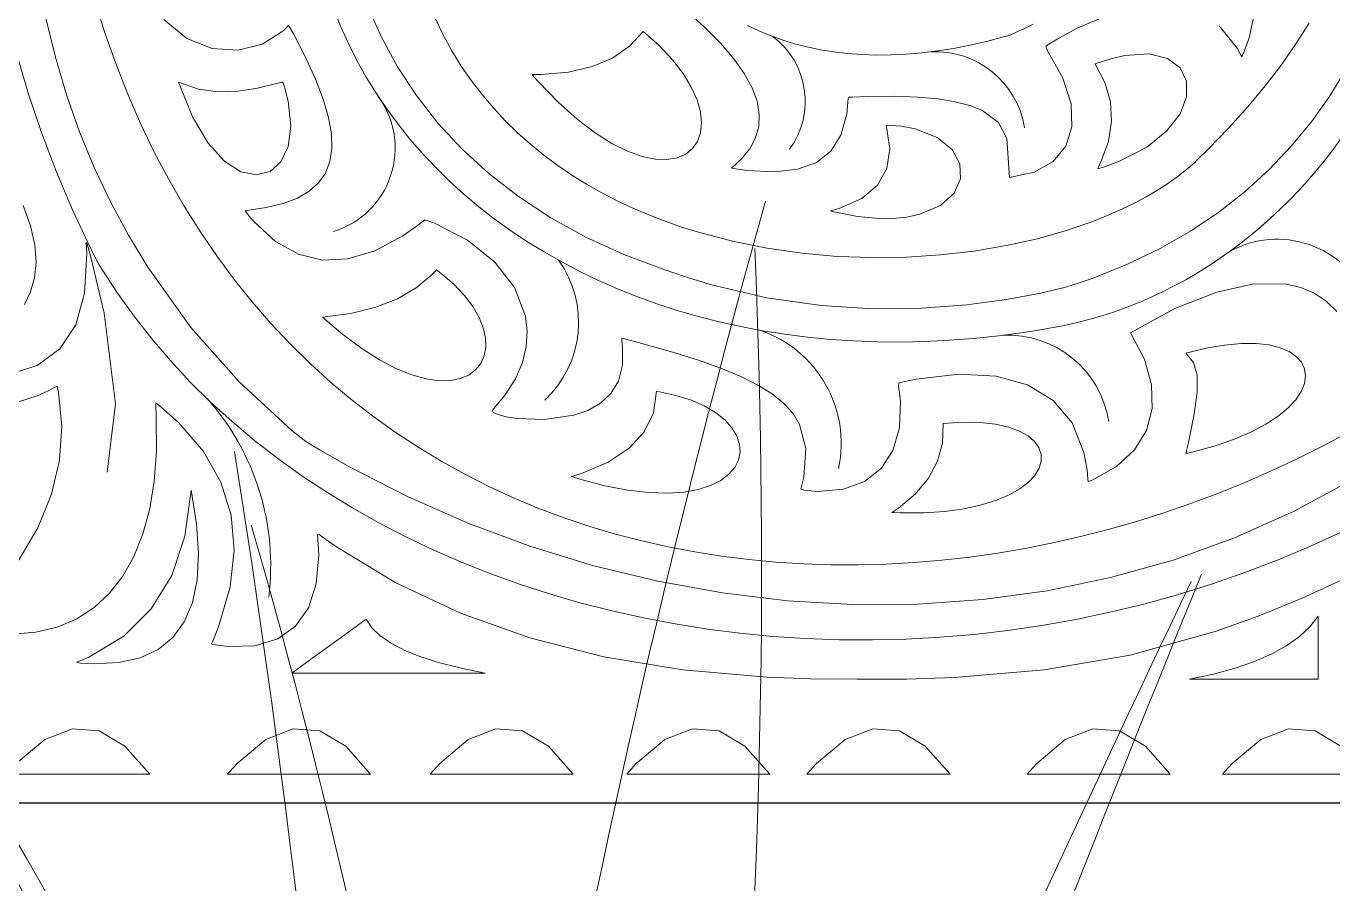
# Model space of a CAD drawing. Header units: inches. Extents: x 249 to 1192, y -18 to 440.
# Drawn here: x 689.497 to 690.064, y 237.802 to 238.174 of the extents above; entities that cross this region are included whole.
import ezdxf

# ---------------------------------------------------------------- set-up
doc = ezdxf.new("R2010")
doc.units = ezdxf.units.IN
doc.header["$MEASUREMENT"] = 0
for name, color, linetype, lineweight in [('KACA', 141, 'Continuous', 30), ('KUSEN', 16, 'Continuous', 15), ('VEGETASI', 60, 'Continuous', 0)]:
    doc.layers.add(name, color=color, linetype=linetype, lineweight=lineweight)

# ---------------------------------------------------------------- blocks, each defined once
blk = doc.blocks.new('GORGA')
blk.add_lwpolyline([(366.59218, 151.19092), (367.59218, 151.19092), (367.59218, 149.19092), (366.59218, 149.19092)], close=True)
blk.add_lwpolyline([(366.59218, 151.19092), (367.59218, 151.19092), (367.59218, 149.19092), (366.59218, 149.19092)], close=True)
at = {"lineweight": 9}
for points in [[(366.73588, 149.53162), (366.73997, 149.51471), (366.74485, 149.49826), (366.75049, 149.48229), (366.75687, 149.4668), (366.76395, 149.45182), (366.77171, 149.43738), (366.78012, 149.42348), (366.79878, 149.39741), (366.81968, 149.37376), (366.84262, 149.35269), (366.84865, 149.34784), (366.85483, 149.34408), (366.86737, 149.33698), (366.89302, 149.32389), (366.91936, 149.31233), (366.94627, 149.30234), (366.97367, 149.29396), (367.00145, 149.28721), (367.0295, 149.28214), (367.05773, 149.27877), (367.08602, 149.27715), (367.11429, 149.2773), (367.14243, 149.27928), (367.17032, 149.2831), (367.19789, 149.2888), (367.22501, 149.29643), (367.25159, 149.30601), (367.27753, 149.31758), (367.30272, 149.33117)], [(366.87547, 149.53672), (366.88144, 149.52334), (366.8885, 149.5104), (366.89667, 149.49795), (366.90598, 149.48606), (366.91644, 149.47476), (366.92807, 149.46412), (366.94089, 149.45417), (366.95492, 149.44498), (366.97019, 149.43658), (366.98671, 149.42904), (367.0045, 149.4224), (367.0061, 149.42186), (367.00689, 149.42157), (367.00846, 149.42101), (367.0116, 149.41993), (367.02409, 149.41604), (367.04863, 149.41027), (367.07233, 149.40688), (367.0949, 149.40548), (367.11602, 149.4057), (367.13539, 149.40716), (367.15269, 149.40949), (367.16762, 149.41231), (367.1741, 149.41379), (367.17708, 149.41452), (367.17744, 149.41461), (367.17846, 149.41491), (367.18245, 149.41615), (367.19028, 149.41881), (367.20526, 149.42477), (367.21933, 149.43156), (367.23252, 149.43912), (367.2448, 149.44739), (367.25619, 149.45633), (367.26669, 149.46588), (367.27629, 149.47598), (367.28501, 149.48658), (367.29283, 149.49763), (367.29976, 149.50907)], [(366.73588, 149.53162), (366.73997, 149.51471), (366.74485, 149.49826), (366.75049, 149.48229), (366.75687, 149.4668), (366.76395, 149.45182), (366.77171, 149.43738), (366.78012, 149.42348), (366.79878, 149.39741), (366.81968, 149.37376), (366.84262, 149.35269), (366.84865, 149.34784), (366.85483, 149.34408), (366.86737, 149.33698), (366.89302, 149.32389), (366.91936, 149.31233), (366.94627, 149.30234), (366.97367, 149.29396), (367.00145, 149.28721), (367.0295, 149.28214), (367.05773, 149.27877), (367.08602, 149.27715), (367.11429, 149.2773), (367.14243, 149.27928), (367.17032, 149.2831), (367.19789, 149.2888), (367.22501, 149.29643), (367.25159, 149.30601), (367.27753, 149.31758), (367.30272, 149.33117)], [(366.87547, 149.53672), (366.88144, 149.52334), (366.8885, 149.5104), (366.89667, 149.49795), (366.90598, 149.48606), (366.91644, 149.47476), (366.92807, 149.46412), (366.94089, 149.45417), (366.95492, 149.44498), (366.97019, 149.43658), (366.98671, 149.42904), (367.0045, 149.4224), (367.0061, 149.42186), (367.00689, 149.42157), (367.00846, 149.42101), (367.0116, 149.41993), (367.02409, 149.41604), (367.04863, 149.41027), (367.07233, 149.40688), (367.0949, 149.40548), (367.11602, 149.4057), (367.13539, 149.40716), (367.15269, 149.40949), (367.16762, 149.41231), (367.1741, 149.41379), (367.17708, 149.41452), (367.17744, 149.41461), (367.17846, 149.41491), (367.18245, 149.41615), (367.19028, 149.41881), (367.20526, 149.42477), (367.21933, 149.43156), (367.23252, 149.43912), (367.2448, 149.44739), (367.25619, 149.45633), (367.26669, 149.46588), (367.27629, 149.47598), (367.28501, 149.48658), (367.29283, 149.49763), (367.29976, 149.50907)], [(367.26052, 149.53441), (367.25803, 149.52299), (367.25582, 149.51705), (367.25517, 149.51555), (367.25483, 149.5148), (367.25443, 149.51552), (367.25278, 149.51851), (367.24498, 149.52822)], [(367.19818, 149.53346), (367.18343, 149.52718), (367.17572, 149.52301), (367.17179, 149.52067), (367.1698, 149.51944), (367.17025, 149.51792), (367.17717, 149.50558), (367.18073, 149.49433), (367.1811, 149.48438), (367.17844, 149.47597), (367.17294, 149.46935), (367.16475, 149.46475), (367.15405, 149.46241), (367.1529, 149.47938), (367.14918, 149.48627), (367.14193, 149.49159), (367.13678, 149.49364), (367.13049, 149.49528), (367.12299, 149.49651), (367.11418, 149.4973), (367.104, 149.49766), (367.09234, 149.49757), (367.08594, 149.49736), (367.08427, 149.49729), (367.08395, 149.49668), (367.08389, 149.49524), (367.08335, 149.48985), (367.08086, 149.48075), (367.07648, 149.47382), (367.07022, 149.46894), (367.06207, 149.466), (367.05203, 149.46489), (367.04009, 149.4655), (367.03342, 149.46642), (367.0375, 149.47038), (367.04126, 149.47484), (367.04384, 149.47958), (367.04523, 149.4846), (367.04543, 149.48991), (367.04445, 149.4955), (367.04227, 149.50137), (367.03891, 149.50753), (367.03436, 149.51398), (367.02862, 149.52071), (367.02169, 149.52772), (367.01357, 149.53502)], [(367.29609, 149.40424), (367.2914, 149.40872), (367.28618, 149.41219), (367.28043, 149.41465), (367.27416, 149.41614), (367.26006, 149.41626), (367.24392, 149.41269), (367.22577, 149.40557), (367.20645, 149.39506), (367.21253, 149.38354), (367.21566, 149.37251), (367.21593, 149.36214), (367.21342, 149.35264), (367.20824, 149.3442), (367.20048, 149.33701), (367.19023, 149.33126), (367.18877, 149.33065), (367.18808, 149.33045), (367.18802, 149.3315), (367.18765, 149.33555), (367.18627, 149.34309), (367.18113, 149.35591), (367.17293, 149.3657), (367.16188, 149.37249), (367.14816, 149.37628), (367.13197, 149.37708), (367.11349, 149.37491), (367.10854, 149.3739), (367.10601, 149.37332), (367.10587, 149.37182), (367.10664, 149.36538), (367.10625, 149.35377), (367.10344, 149.344), (367.09833, 149.3362), (367.09111, 149.33054), (367.0819, 149.32716), (367.07088, 149.32621), (367.06474, 149.3267), (367.06346, 149.32716), (367.06392, 149.32894), (367.06469, 149.33237), (367.06565, 149.34477), (367.06293, 149.3553), (367.06006, 149.35999), (367.05612, 149.36437), (367.05107, 149.36849), (367.04484, 149.37239), (367.0374, 149.37612), (367.02869, 149.37974), (367.01867, 149.3833), (367.00728, 149.38685), (366.99447, 149.39043), (366.98752, 149.39225), (366.98573, 149.3927), (366.9858, 149.39162), (366.98612, 149.38928), (366.98613, 149.38094), (366.98434, 149.37411), (366.98102, 149.36867), (366.97649, 149.36446), (366.97104, 149.36136), (366.96496, 149.35924), (366.95213, 149.3574), (366.94037, 149.35786), (366.93564, 149.35862), (366.93206, 149.35955), (366.92995, 149.36053), (366.92959, 149.36141), (366.93517, 149.36809), (366.9396, 149.37512), (366.94263, 149.38209), (366.94433, 149.38897), (366.94477, 149.39571), (366.94402, 149.40227), (366.93927, 149.41465), (366.93066, 149.42576), (366.91878, 149.43524), (366.90422, 149.44273), (366.90027, 149.44408), (366.89706, 149.44159), (366.89074, 149.43719), (366.87854, 149.43064), (366.86692, 149.42712), (366.85588, 149.42662), (366.84541, 149.42914), (366.83552, 149.43467), (366.82621, 149.44323), (366.82397, 149.44584), (366.82287, 149.44722), (366.82232, 149.44792), (366.82309, 149.44816), (366.83147, 149.44938), (366.83877, 149.45115), (366.84498, 149.45352), (366.85011, 149.45649), (366.85417, 149.4601), (366.85717, 149.46437), (366.85909, 149.46932), (366.85996, 149.47497), (366.85977, 149.48135), (366.85852, 149.48849), (366.85623, 149.49639), (366.8529, 149.5051), (366.84852, 149.51463), (366.84311, 149.52501), (366.8416, 149.52774), (366.84096, 149.52835), (366.84051, 149.52786), (366.83862, 149.52599), (366.8297, 149.52029), (366.81924, 149.51764), (366.80807, 149.51835), (366.79704, 149.5227), (366.78698, 149.531)], [(367.30056, 149.28879), (367.28093, 149.27982), (367.26187, 149.27205), (367.24319, 149.26541), (367.20636, 149.25523), (367.16909, 149.24874), (367.13002, 149.24542), (367.1094, 149.24477), (367.08783, 149.24472), (367.06766, 149.24488), (367.04867, 149.24555), (367.01227, 149.24876), (366.97798, 149.25446), (366.9458, 149.26265), (366.91573, 149.27334), (366.88778, 149.28652), (366.86194, 149.30219), (366.85581, 149.3065), (366.8543, 149.3076), (366.85375, 149.3075), (366.85392, 149.30566), (366.85426, 149.29859), (366.85316, 149.28605), (366.84978, 149.27573), (366.84418, 149.26775), (366.83646, 149.2622), (366.82668, 149.25922), (366.81494, 149.2589), (366.80836, 149.25978), (366.80779, 149.26014), (366.80827, 149.26125), (366.8092, 149.26346), (366.81091, 149.26783), (366.81579, 149.28476), (366.81756, 149.30079), (366.81623, 149.31592), (366.81178, 149.33016), (366.80422, 149.34349), (366.79356, 149.35592), (366.78706, 149.3618), (366.78352, 149.36465), (366.78376, 149.3577), (366.78383, 149.34366), (366.78288, 149.33063), (366.78092, 149.31866), (366.77799, 149.30777), (366.77409, 149.29801), (366.76925, 149.28941), (366.76348, 149.282), (366.7568, 149.27583), (366.74922, 149.27093), (366.74078, 149.26733), (366.73148, 149.26508), (366.72134, 149.26421)], [(366.7239, 149.29591), (366.7323, 149.31046), (366.73824, 149.32506), (366.74172, 149.33973), (366.74274, 149.35446), (366.74129, 149.36924), (366.74094, 149.37109), (366.74072, 149.37193), (366.74006, 149.37156), (366.73746, 149.37015), (366.73244, 149.36778), (366.72311, 149.36478)], [(366.72658, 149.40732), (366.72924, 149.41275), (366.73094, 149.41887), (366.73157, 149.42569), (366.73102, 149.4332), (366.72918, 149.44141), (366.72593, 149.45033)], [(367.26052, 149.53441), (367.25803, 149.52299), (367.25582, 149.51705), (367.25517, 149.51555), (367.25483, 149.5148), (367.25443, 149.51552), (367.25278, 149.51851), (367.24498, 149.52822)], [(367.19818, 149.53346), (367.18343, 149.52718), (367.17572, 149.52301), (367.17179, 149.52067), (367.1698, 149.51944), (367.17025, 149.51792), (367.17717, 149.50558), (367.18073, 149.49433), (367.1811, 149.48438), (367.17844, 149.47597), (367.17294, 149.46935), (367.16475, 149.46475), (367.15405, 149.46241), (367.1529, 149.47938), (367.14918, 149.48627), (367.14193, 149.49159), (367.13678, 149.49364), (367.13049, 149.49528), (367.12299, 149.49651), (367.11418, 149.4973), (367.104, 149.49766), (367.09234, 149.49757), (367.08594, 149.49736), (367.08427, 149.49729), (367.08395, 149.49668), (367.08389, 149.49524), (367.08335, 149.48985), (367.08086, 149.48075), (367.07648, 149.47382), (367.07022, 149.46894), (367.06207, 149.466), (367.05203, 149.46489), (367.04009, 149.4655), (367.03342, 149.46642), (367.0375, 149.47038), (367.04126, 149.47484), (367.04384, 149.47958), (367.04523, 149.4846), (367.04543, 149.48991), (367.04445, 149.4955), (367.04227, 149.50137), (367.03891, 149.50753), (367.03436, 149.51398), (367.02862, 149.52071), (367.02169, 149.52772), (367.01357, 149.53502)], [(367.29609, 149.40424), (367.2914, 149.40872), (367.28618, 149.41219), (367.28043, 149.41465), (367.27416, 149.41614), (367.26006, 149.41626), (367.24392, 149.41269), (367.22577, 149.40557), (367.20645, 149.39506), (367.21253, 149.38354), (367.21566, 149.37251), (367.21593, 149.36214), (367.21342, 149.35264), (367.20824, 149.3442), (367.20048, 149.33701), (367.19023, 149.33126), (367.18877, 149.33065), (367.18808, 149.33045), (367.18802, 149.3315), (367.18765, 149.33555), (367.18627, 149.34309), (367.18113, 149.35591), (367.17293, 149.3657), (367.16188, 149.37249), (367.14816, 149.37628), (367.13197, 149.37708), (367.11349, 149.37491), (367.10854, 149.3739), (367.10601, 149.37332), (367.10587, 149.37182), (367.10664, 149.36538), (367.10625, 149.35377), (367.10344, 149.344), (367.09833, 149.3362), (367.09111, 149.33054), (367.0819, 149.32716), (367.07088, 149.32621), (367.06474, 149.3267), (367.06346, 149.32716), (367.06392, 149.32894), (367.06469, 149.33237), (367.06565, 149.34477), (367.06293, 149.3553), (367.06006, 149.35999), (367.05612, 149.36437), (367.05107, 149.36849), (367.04484, 149.37239), (367.0374, 149.37612), (367.02869, 149.37974), (367.01867, 149.3833), (367.00728, 149.38685), (366.99447, 149.39043), (366.98752, 149.39225), (366.98573, 149.3927), (366.9858, 149.39162), (366.98612, 149.38928), (366.98613, 149.38094), (366.98434, 149.37411), (366.98102, 149.36867), (366.97649, 149.36446), (366.97104, 149.36136), (366.96496, 149.35924), (366.95213, 149.3574), (366.94037, 149.35786), (366.93564, 149.35862), (366.93206, 149.35955), (366.92995, 149.36053), (366.92959, 149.36141), (366.93517, 149.36809), (366.9396, 149.37512), (366.94263, 149.38209), (366.94433, 149.38897), (366.94477, 149.39571), (366.94402, 149.40227), (366.93927, 149.41465), (366.93066, 149.42576), (366.91878, 149.43524), (366.90422, 149.44273), (366.90027, 149.44408), (366.89706, 149.44159), (366.89074, 149.43719), (366.87854, 149.43064), (366.86692, 149.42712), (366.85588, 149.42662), (366.84541, 149.42914), (366.83552, 149.43467), (366.82621, 149.44323), (366.82397, 149.44584), (366.82287, 149.44722), (366.82232, 149.44792), (366.82309, 149.44816), (366.83147, 149.44938), (366.83877, 149.45115), (366.84498, 149.45352), (366.85011, 149.45649), (366.85417, 149.4601), (366.85717, 149.46437), (366.85909, 149.46932), (366.85996, 149.47497), (366.85977, 149.48135), (366.85852, 149.48849), (366.85623, 149.49639), (366.8529, 149.5051), (366.84852, 149.51463), (366.84311, 149.52501), (366.8416, 149.52774), (366.84096, 149.52835), (366.84051, 149.52786), (366.83862, 149.52599), (366.8297, 149.52029), (366.81924, 149.51764), (366.80807, 149.51835), (366.79704, 149.5227), (366.78698, 149.531)], [(367.30056, 149.28879), (367.28093, 149.27982), (367.26187, 149.27205), (367.24319, 149.26541), (367.20636, 149.25523), (367.16909, 149.24874), (367.13002, 149.24542), (367.1094, 149.24477), (367.08783, 149.24472), (367.06766, 149.24488), (367.04867, 149.24555), (367.01227, 149.24876), (366.97798, 149.25446), (366.9458, 149.26265), (366.91573, 149.27334), (366.88778, 149.28652), (366.86194, 149.30219), (366.85581, 149.3065), (366.8543, 149.3076), (366.85375, 149.3075), (366.85392, 149.30566), (366.85426, 149.29859), (366.85316, 149.28605), (366.84978, 149.27573), (366.84418, 149.26775), (366.83646, 149.2622), (366.82668, 149.25922), (366.81494, 149.2589), (366.80836, 149.25978), (366.80779, 149.26014), (366.80827, 149.26125), (366.8092, 149.26346), (366.81091, 149.26783), (366.81579, 149.28476), (366.81756, 149.30079), (366.81623, 149.31592), (366.81178, 149.33016), (366.80422, 149.34349), (366.79356, 149.35592), (366.78706, 149.3618), (366.78352, 149.36465), (366.78376, 149.3577), (366.78383, 149.34366), (366.78288, 149.33063), (366.78092, 149.31866), (366.77799, 149.30777), (366.77409, 149.29801), (366.76925, 149.28941), (366.76348, 149.282), (366.7568, 149.27583), (366.74922, 149.27093), (366.74078, 149.26733), (366.73148, 149.26508), (366.72134, 149.26421)], [(366.7239, 149.29591), (366.7323, 149.31046), (366.73824, 149.32506), (366.74172, 149.33973), (366.74274, 149.35446), (366.74129, 149.36924), (366.74094, 149.37109), (366.74072, 149.37193), (366.74006, 149.37156), (366.73746, 149.37015), (366.73244, 149.36778), (366.72311, 149.36478)], [(366.72658, 149.40732), (366.72924, 149.41275), (366.73094, 149.41887), (366.73157, 149.42569), (366.73102, 149.4332), (366.72918, 149.44141), (366.72593, 149.45033)], [(367.2992, 149.3091), (367.28495, 149.30256), (367.27059, 149.29652), (367.25613, 149.29099), (367.24159, 149.28595), (367.22697, 149.2814), (367.2123, 149.27734), (367.19759, 149.27376), (367.18285, 149.27066), (367.16809, 149.26802), (367.15334, 149.26586), (367.1386, 149.26415), (367.12389, 149.2629), (367.10922, 149.2621), (367.09461, 149.26175), (367.08008, 149.26184), (367.06562, 149.26236), (367.05127, 149.26332), (367.03704, 149.26469), (367.02293, 149.26649), (367.00897, 149.26871), (366.99516, 149.27133), (366.98153, 149.27436), (366.96808, 149.27779), (366.95484, 149.28162), (366.9418, 149.28584), (366.929, 149.29044), (366.91644, 149.29542), (366.90414, 149.30077), (366.8921, 149.3065), (366.88036, 149.31259), (366.86891, 149.31903), (366.85778, 149.32584), (366.84698, 149.33299), (366.83652, 149.34049), (366.82642, 149.34833), (366.81668, 149.3565), (366.80734, 149.365), (366.79839, 149.37382), (366.78986, 149.38296), (366.78176, 149.39242), (366.7741, 149.40219), (366.7669, 149.41226), (366.76017, 149.42263), (366.75856, 149.42527), (366.75785, 149.4265), (366.75733, 149.42754), (366.75525, 149.43172), (366.74741, 149.44844), (366.74031, 149.46516), (366.73395, 149.48189), (366.72833, 149.49863), (366.72344, 149.51538)], [(367.2992, 149.3091), (367.28495, 149.30256), (367.27059, 149.29652), (367.25613, 149.29099), (367.24159, 149.28595), (367.22697, 149.2814), (367.2123, 149.27734), (367.19759, 149.27376), (367.18285, 149.27066), (367.16809, 149.26802), (367.15334, 149.26586), (367.1386, 149.26415), (367.12389, 149.2629), (367.10922, 149.2621), (367.09461, 149.26175), (367.08008, 149.26184), (367.06562, 149.26236), (367.05127, 149.26332), (367.03704, 149.26469), (367.02293, 149.26649), (367.00897, 149.26871), (366.99516, 149.27133), (366.98153, 149.27436), (366.96808, 149.27779), (366.95484, 149.28162), (366.9418, 149.28584), (366.929, 149.29044), (366.91644, 149.29542), (366.90414, 149.30077), (366.8921, 149.3065), (366.88036, 149.31259), (366.86891, 149.31903), (366.85778, 149.32584), (366.84698, 149.33299), (366.83652, 149.34049), (366.82642, 149.34833), (366.81668, 149.3565), (366.80734, 149.365), (366.79839, 149.37382), (366.78986, 149.38296), (366.78176, 149.39242), (366.7741, 149.40219), (366.7669, 149.41226), (366.76017, 149.42263), (366.75856, 149.42527), (366.75785, 149.4265), (366.75733, 149.42754), (366.75525, 149.43172), (366.74741, 149.44844), (366.74031, 149.46516), (366.73395, 149.48189), (366.72833, 149.49863), (366.72344, 149.51538)], [(366.86062, 149.53571), (366.8637, 149.52803), (366.86711, 149.52052), (366.87082, 149.51317), (366.87484, 149.50599), (366.87916, 149.49898), (366.88377, 149.49216), (366.88866, 149.48552), (366.89384, 149.47906), (366.89929, 149.4728), (366.90501, 149.46673), (366.91099, 149.46087), (366.91722, 149.45521), (366.92371, 149.44976), (366.93044, 149.44452), (366.93741, 149.4395), (366.94461, 149.4347), (366.95203, 149.43013), (366.95968, 149.42578), (366.96754, 149.42167), (366.9756, 149.4178), (366.98387, 149.41418), (366.99233, 149.4108), (367.00098, 149.40767), (367.00982, 149.40479), (367.01883, 149.40218), (367.02801, 149.39983), (367.03735, 149.39775), (367.04686, 149.39594), (367.05652, 149.39441), (367.06632, 149.39315), (367.07626, 149.39219), (367.08634, 149.39151), (367.09655, 149.39113), (367.10688, 149.39104), (367.11732, 149.39126), (367.12788, 149.39178), (367.13853, 149.39261), (367.14929, 149.39376), (367.16014, 149.39523), (367.16559, 149.39608), (367.16835, 149.39654), (367.17127, 149.39701), (367.17707, 149.3981), (367.1828, 149.39937), (367.18845, 149.40081), (367.19402, 149.40242), (367.19951, 149.40421), (367.20493, 149.40615), (367.21026, 149.40826), (367.21551, 149.41053), (367.22067, 149.41295), (367.22575, 149.41552), (367.23074, 149.41824), (367.23564, 149.4211), (367.24045, 149.42409), (367.24516, 149.42723), (367.24978, 149.43049), (367.25431, 149.43388), (367.25874, 149.4374), (367.26307, 149.44103), (367.2673, 149.44478), (367.27142, 149.44864), (367.27545, 149.45261), (367.27936, 149.45669), (367.28318, 149.46087), (367.28688, 149.46514), (367.29047, 149.46951), (367.29395, 149.47397), (367.30058, 149.48314)], [(367.04037, 149.52846), (367.0452, 149.52613), (367.05021, 149.52403), (367.05539, 149.52214), (367.06073, 149.52049), (367.06625, 149.51907), (367.07192, 149.51788), (367.07776, 149.51693), (367.08374, 149.51623), (367.08988, 149.51577), (367.09617, 149.51557), (367.1026, 149.51562), (367.10918, 149.51593), (367.11589, 149.5165), (367.12274, 149.51734), (367.12972, 149.51845), (367.13682, 149.51983), (367.14405, 149.5215), (367.1514, 149.52344), (367.15326, 149.52397), (367.15415, 149.52424), (367.15466, 149.52445), (367.15666, 149.52532), (367.16052, 149.52713), (367.1642, 149.52903)], [(366.86062, 149.53571), (366.8637, 149.52803), (366.86711, 149.52052), (366.87082, 149.51317), (366.87484, 149.50599), (366.87916, 149.49898), (366.88377, 149.49216), (366.88866, 149.48552), (366.89384, 149.47906), (366.89929, 149.4728), (366.90501, 149.46673), (366.91099, 149.46087), (366.91722, 149.45521), (366.92371, 149.44976), (366.93044, 149.44452), (366.93741, 149.4395), (366.94461, 149.4347), (366.95203, 149.43013), (366.95968, 149.42578), (366.96754, 149.42167), (366.9756, 149.4178), (366.98387, 149.41418), (366.99233, 149.4108), (367.00098, 149.40767), (367.00982, 149.40479), (367.01883, 149.40218), (367.02801, 149.39983), (367.03735, 149.39775), (367.04686, 149.39594), (367.05652, 149.39441), (367.06632, 149.39315), (367.07626, 149.39219), (367.08634, 149.39151), (367.09655, 149.39113), (367.10688, 149.39104), (367.11732, 149.39126), (367.12788, 149.39178), (367.13853, 149.39261), (367.14929, 149.39376), (367.16014, 149.39523), (367.16559, 149.39608), (367.16835, 149.39654), (367.17127, 149.39701), (367.17707, 149.3981), (367.1828, 149.39937), (367.18845, 149.40081), (367.19402, 149.40242), (367.19951, 149.40421), (367.20493, 149.40615), (367.21026, 149.40826), (367.21551, 149.41053), (367.22067, 149.41295), (367.22575, 149.41552), (367.23074, 149.41824), (367.23564, 149.4211), (367.24045, 149.42409), (367.24516, 149.42723), (367.24978, 149.43049), (367.25431, 149.43388), (367.25874, 149.4374), (367.26307, 149.44103), (367.2673, 149.44478), (367.27142, 149.44864), (367.27545, 149.45261), (367.27936, 149.45669), (367.28318, 149.46087), (367.28688, 149.46514), (367.29047, 149.46951), (367.29395, 149.47397), (367.30058, 149.48314)], [(367.04037, 149.52846), (367.0452, 149.52613), (367.05021, 149.52403), (367.05539, 149.52214), (367.06073, 149.52049), (367.06625, 149.51907), (367.07192, 149.51788), (367.07776, 149.51693), (367.08374, 149.51623), (367.08988, 149.51577), (367.09617, 149.51557), (367.1026, 149.51562), (367.10918, 149.51593), (367.11589, 149.5165), (367.12274, 149.51734), (367.12972, 149.51845), (367.13682, 149.51983), (367.14405, 149.5215), (367.1514, 149.52344), (367.15326, 149.52397), (367.15415, 149.52424), (367.15466, 149.52445), (367.15666, 149.52532), (367.16052, 149.52713), (367.1642, 149.52903)], [(367.28399, 149.52939), (367.27831, 149.5204), (367.27198, 149.51135), (367.26501, 149.50226), (367.25738, 149.49312), (367.24911, 149.48393), (367.24018, 149.47469), (367.23548, 149.47005), (367.23436, 149.46898), (367.23341, 149.46812), (367.23146, 149.46644), (367.22734, 149.46316), (367.22294, 149.46), (367.21828, 149.45697), (367.21336, 149.45406), (367.20819, 149.45129), (367.20279, 149.44866), (367.19717, 149.44616), (367.19134, 149.44381), (367.17911, 149.43954), (367.16617, 149.43588), (367.15263, 149.43286), (367.13858, 149.4305), (367.12412, 149.42883), (367.10933, 149.42787), (367.09431, 149.42766), (367.07915, 149.42821), (367.06395, 149.42956), (367.0488, 149.43173), (367.03379, 149.43475), (367.01901, 149.43864), (367.01174, 149.44093), (367.00457, 149.44344), (366.9975, 149.44618), (366.99054, 149.44916), (366.98372, 149.45237), (366.97703, 149.45583), (366.9705, 149.45954), (366.96414, 149.46349), (366.95794, 149.46769), (366.95194, 149.47215), (366.94613, 149.47687), (366.94054, 149.48185), (366.93516, 149.48709), (366.93003, 149.49261), (366.92513, 149.49839), (366.92049, 149.50445), (366.91613, 149.51079), (366.91204, 149.51741), (366.90824, 149.52431), (366.90475, 149.5315)], [(367.30062, 149.35161), (367.28953, 149.3457), (367.2783, 149.34009), (367.26694, 149.3348), (367.25547, 149.32981), (367.2439, 149.32514), (367.23223, 149.32079), (367.22048, 149.31676), (367.20865, 149.31305), (367.19676, 149.30967), (367.18481, 149.30662), (367.17282, 149.3039), (367.1608, 149.30151), (367.14875, 149.29946), (367.13668, 149.29775), (367.12461, 149.29638), (367.11255, 149.29536), (367.1005, 149.29469), (367.08848, 149.29436), (367.07649, 149.29439), (367.06455, 149.29478), (367.05266, 149.29552), (367.04084, 149.29663), (367.02909, 149.2981), (367.01743, 149.29994), (367.00587, 149.30215), (366.99441, 149.30474), (366.98306, 149.3077), (366.97184, 149.31103), (366.96076, 149.31475), (366.94982, 149.31886), (366.93904, 149.32335), (366.92842, 149.32823), (366.91798, 149.3335), (366.90772, 149.33916), (366.89766, 149.34523), (366.8878, 149.35169), (366.87816, 149.35856), (366.86875, 149.36584), (366.85957, 149.37352), (366.85063, 149.38162), (366.84195, 149.39013), (366.83354, 149.39906), (366.8254, 149.40841), (366.81755, 149.41818), (366.80999, 149.42837), (366.80274, 149.439), (366.7958, 149.45005), (366.78919, 149.46154), (366.78291, 149.47347), (366.77698, 149.48584), (366.77141, 149.49864), (366.7662, 149.5119), (366.76136, 149.5256), (366.75691, 149.53975)], [(367.28399, 149.52939), (367.27831, 149.5204), (367.27198, 149.51135), (367.26501, 149.50226), (367.25738, 149.49312), (367.24911, 149.48393), (367.24018, 149.47469), (367.23548, 149.47005), (367.23436, 149.46898), (367.23341, 149.46812), (367.23146, 149.46644), (367.22734, 149.46316), (367.22294, 149.46), (367.21828, 149.45697), (367.21336, 149.45406), (367.20819, 149.45129), (367.20279, 149.44866), (367.19717, 149.44616), (367.19134, 149.44381), (367.17911, 149.43954), (367.16617, 149.43588), (367.15263, 149.43286), (367.13858, 149.4305), (367.12412, 149.42883), (367.10933, 149.42787), (367.09431, 149.42766), (367.07915, 149.42821), (367.06395, 149.42956), (367.0488, 149.43173), (367.03379, 149.43475), (367.01901, 149.43864), (367.01174, 149.44093), (367.00457, 149.44344), (366.9975, 149.44618), (366.99054, 149.44916), (366.98372, 149.45237), (366.97703, 149.45583), (366.9705, 149.45954), (366.96414, 149.46349), (366.95794, 149.46769), (366.95194, 149.47215), (366.94613, 149.47687), (366.94054, 149.48185), (366.93516, 149.48709), (366.93003, 149.49261), (366.92513, 149.49839), (366.92049, 149.50445), (366.91613, 149.51079), (366.91204, 149.51741), (366.90824, 149.52431), (366.90475, 149.5315)], [(367.30062, 149.35161), (367.28953, 149.3457), (367.2783, 149.34009), (367.26694, 149.3348), (367.25547, 149.32981), (367.2439, 149.32514), (367.23223, 149.32079), (367.22048, 149.31676), (367.20865, 149.31305), (367.19676, 149.30967), (367.18481, 149.30662), (367.17282, 149.3039), (367.1608, 149.30151), (367.14875, 149.29946), (367.13668, 149.29775), (367.12461, 149.29638), (367.11255, 149.29536), (367.1005, 149.29469), (367.08848, 149.29436), (367.07649, 149.29439), (367.06455, 149.29478), (367.05266, 149.29552), (367.04084, 149.29663), (367.02909, 149.2981), (367.01743, 149.29994), (367.00587, 149.30215), (366.99441, 149.30474), (366.98306, 149.3077), (366.97184, 149.31103), (366.96076, 149.31475), (366.94982, 149.31886), (366.93904, 149.32335), (366.92842, 149.32823), (366.91798, 149.3335), (366.90772, 149.33916), (366.89766, 149.34523), (366.8878, 149.35169), (366.87816, 149.35856), (366.86875, 149.36584), (366.85957, 149.37352), (366.85063, 149.38162), (366.84195, 149.39013), (366.83354, 149.39906), (366.8254, 149.40841), (366.81755, 149.41818), (366.80999, 149.42837), (366.80274, 149.439), (366.7958, 149.45005), (366.78919, 149.46154), (366.78291, 149.47347), (366.77698, 149.48584), (366.77141, 149.49864), (366.7662, 149.5119), (366.76136, 149.5256), (366.75691, 149.53975)], [(366.71928, 149.37677), (366.73214, 149.38087), (366.74197, 149.38806), (366.74881, 149.39846), (366.75268, 149.41219), (366.75359, 149.42936), (366.75336, 149.4342), (366.75384, 149.43371), (366.75557, 149.42734), (366.76117, 149.40362), (366.76609, 149.36419), (366.76247, 149.33463)], [(366.71928, 149.37677), (366.73214, 149.38087), (366.74197, 149.38806), (366.74881, 149.39846), (366.75268, 149.41219), (366.75359, 149.42936), (366.75336, 149.4342), (366.75384, 149.43371), (366.75557, 149.42734), (366.76117, 149.40362), (366.76609, 149.36419), (366.76247, 149.33463)]]:
    blk.add_lwpolyline(points, dxfattribs=at)
for points in [[(366.99505, 149.52585), (367.002, 149.51967), (367.00777, 149.51353), (367.0124, 149.50751), (367.01593, 149.50169), (367.0184, 149.49613), (367.01986, 149.49092), (367.02035, 149.48612), (367.01991, 149.48181), (367.01859, 149.47806), (367.01643, 149.47495), (367.01348, 149.47255), (367.00977, 149.47093), (367.00535, 149.47018), (367.00027, 149.47035), (366.99456, 149.47153), (366.98828, 149.47379), (366.98146, 149.47721), (366.97414, 149.48185), (366.96638, 149.48779), (366.95821, 149.49511), (366.94968, 149.50388), (366.9475, 149.50631), (366.94695, 149.50693), (366.94683, 149.50714), (366.94704, 149.50714), (366.94784, 149.50713), (366.95099, 149.50717), (366.96268, 149.50818), (366.97293, 149.51055), (366.98175, 149.51428), (366.98912, 149.51938), (366.99505, 149.52585)], [(366.99505, 149.52585), (367.002, 149.51967), (367.00777, 149.51353), (367.0124, 149.50751), (367.01593, 149.50169), (367.0184, 149.49613), (367.01986, 149.49092), (367.02035, 149.48612), (367.01991, 149.48181), (367.01859, 149.47806), (367.01643, 149.47495), (367.01348, 149.47255), (367.00977, 149.47093), (367.00535, 149.47018), (367.00027, 149.47035), (366.99456, 149.47153), (366.98828, 149.47379), (366.98146, 149.47721), (366.97414, 149.48185), (366.96638, 149.48779), (366.95821, 149.49511), (366.94968, 149.50388), (366.9475, 149.50631), (366.94695, 149.50693), (366.94683, 149.50714), (366.94704, 149.50714), (366.94784, 149.50713), (366.95099, 149.50717), (366.96268, 149.50818), (366.97293, 149.51055), (366.98175, 149.51428), (366.98912, 149.51938), (366.99505, 149.52585)], [(367.19116, 149.51169), (367.19792, 149.51398), (367.20409, 149.51543), (367.21461, 149.51605), (367.22262, 149.51407), (367.22805, 149.50998), (367.23081, 149.50428), (367.23083, 149.4975), (367.22801, 149.49012), (367.22229, 149.48266), (367.21358, 149.47562), (367.20179, 149.4695), (367.19472, 149.46694), (367.19283, 149.46637), (367.19228, 149.46637), (367.19258, 149.46694), (367.19368, 149.4692), (367.19692, 149.47812), (367.19829, 149.48683), (367.19778, 149.49533), (367.19541, 149.50361), (367.19116, 149.51169)], [(367.19116, 149.51169), (367.19792, 149.51398), (367.20409, 149.51543), (367.21461, 149.51605), (367.22262, 149.51407), (367.22805, 149.50998), (367.23081, 149.50428), (367.23083, 149.4975), (367.22801, 149.49012), (367.22229, 149.48266), (367.21358, 149.47562), (367.20179, 149.4695), (367.19472, 149.46694), (367.19283, 149.46637), (367.19228, 149.46637), (367.19258, 149.46694), (367.19368, 149.4692), (367.19692, 149.47812), (367.19829, 149.48683), (367.19778, 149.49533), (367.19541, 149.50361), (367.19116, 149.51169)], [(366.79339, 149.50386), (366.79945, 149.48869), (366.80625, 149.47729), (366.8134, 149.46945), (366.82052, 149.46494), (366.82723, 149.46355), (366.83313, 149.46505), (366.83784, 149.46922), (366.84097, 149.47585), (366.84214, 149.48472), (366.84095, 149.4956), (366.83936, 149.50173), (366.83885, 149.50332), (366.8385, 149.50382), (366.83799, 149.50369), (366.83596, 149.50316), (366.8277, 149.50121), (366.81924, 149.49985), (366.81066, 149.49954), (366.80202, 149.50072), (366.79339, 149.50386)], [(366.79339, 149.50386), (366.79945, 149.48869), (366.80625, 149.47729), (366.8134, 149.46945), (366.82052, 149.46494), (366.82723, 149.46355), (366.83313, 149.46505), (366.83784, 149.46922), (366.84097, 149.47585), (366.84214, 149.48472), (366.84095, 149.4956), (366.83936, 149.50173), (366.83885, 149.50332), (366.8385, 149.50382), (366.83799, 149.50369), (366.83596, 149.50316), (366.8277, 149.50121), (366.81924, 149.49985), (366.81066, 149.49954), (366.80202, 149.50072), (366.79339, 149.50386)], [(367.10041, 149.4852), (367.10713, 149.48469), (367.11307, 149.48357), (367.12263, 149.47983), (367.12909, 149.47457), (367.13246, 149.46839), (367.13274, 149.46189), (367.12994, 149.45567), (367.12407, 149.45033), (367.11512, 149.44646), (367.10949, 149.44527), (367.1031, 149.44467), (367.09594, 149.44474), (367.08802, 149.44556), (367.07934, 149.44719), (367.07704, 149.44773), (367.07633, 149.44794), (367.07652, 149.44799), (367.07727, 149.44819), (367.08014, 149.44904), (367.08986, 149.45336), (367.09675, 149.45913), (367.1008, 149.46636), (367.10202, 149.47505), (367.10041, 149.4852)], [(367.10041, 149.4852), (367.10713, 149.48469), (367.11307, 149.48357), (367.12263, 149.47983), (367.12909, 149.47457), (367.13246, 149.46839), (367.13274, 149.46189), (367.12994, 149.45567), (367.12407, 149.45033), (367.11512, 149.44646), (367.10949, 149.44527), (367.1031, 149.44467), (367.09594, 149.44474), (367.08802, 149.44556), (367.07934, 149.44719), (367.07704, 149.44773), (367.07633, 149.44794), (367.07652, 149.44799), (367.07727, 149.44819), (367.08014, 149.44904), (367.08986, 149.45336), (367.09675, 149.45913), (367.1008, 149.46636), (367.10202, 149.47505), (367.10041, 149.4852)], [(366.85595, 149.40179), (366.86465, 149.39436), (366.8729, 149.3882), (366.88066, 149.38327), (366.88793, 149.37947), (366.89466, 149.37675), (366.90083, 149.37503), (366.90641, 149.37424), (366.91137, 149.3743), (366.91569, 149.37515), (366.91935, 149.37672), (366.9223, 149.37893), (366.92453, 149.38172), (366.926, 149.385), (366.9267, 149.38872), (366.92659, 149.3928), (366.92564, 149.39716), (366.92383, 149.40174), (366.92113, 149.40647), (366.91751, 149.41127), (366.91294, 149.41608), (366.90741, 149.42082), (366.90587, 149.42198), (366.90531, 149.42234), (366.90522, 149.42223), (366.90487, 149.42183), (366.90338, 149.42024), (366.8966, 149.41451), (366.88847, 149.4098), (366.87898, 149.40611), (366.86814, 149.40344), (366.85595, 149.40179)], [(366.85595, 149.40179), (366.86465, 149.39436), (366.8729, 149.3882), (366.88066, 149.38327), (366.88793, 149.37947), (366.89466, 149.37675), (366.90083, 149.37503), (366.90641, 149.37424), (366.91137, 149.3743), (366.91569, 149.37515), (366.91935, 149.37672), (366.9223, 149.37893), (366.92453, 149.38172), (366.926, 149.385), (366.9267, 149.38872), (366.92659, 149.3928), (366.92564, 149.39716), (366.92383, 149.40174), (366.92113, 149.40647), (366.91751, 149.41127), (366.91294, 149.41608), (366.90741, 149.42082), (366.90587, 149.42198), (366.90531, 149.42234), (366.90522, 149.42223), (366.90487, 149.42183), (366.90338, 149.42024), (366.8966, 149.41451), (366.88847, 149.4098), (366.87898, 149.40611), (366.86814, 149.40344), (366.85595, 149.40179)], [(367.23052, 149.38614), (367.23931, 149.38833), (367.24733, 149.38972), (367.25456, 149.39039), (367.261, 149.39038), (367.26662, 149.38976), (367.27142, 149.38857), (367.27537, 149.38689), (367.27846, 149.38477), (367.28068, 149.38226), (367.28202, 149.37943), (367.28245, 149.37633), (367.28196, 149.37302), (367.28055, 149.36956), (367.27818, 149.36601), (367.27486, 149.36242), (367.27056, 149.35886), (367.26527, 149.35538), (367.25897, 149.35204), (367.25165, 149.3489), (367.2433, 149.34602), (367.23389, 149.34345), (367.23137, 149.34287), (367.23054, 149.34275), (367.23059, 149.34298), (367.2308, 149.3439), (367.2316, 149.34744), (367.23412, 149.35973), (367.23544, 149.36934), (367.23539, 149.37667), (367.2338, 149.38214), (367.23052, 149.38614)], [(367.23052, 149.38614), (367.23931, 149.38833), (367.24733, 149.38972), (367.25456, 149.39039), (367.261, 149.39038), (367.26662, 149.38976), (367.27142, 149.38857), (367.27537, 149.38689), (367.27846, 149.38477), (367.28068, 149.38226), (367.28202, 149.37943), (367.28245, 149.37633), (367.28196, 149.37302), (367.28055, 149.36956), (367.27818, 149.36601), (367.27486, 149.36242), (367.27056, 149.35886), (367.26527, 149.35538), (367.25897, 149.35204), (367.25165, 149.3489), (367.2433, 149.34602), (367.23389, 149.34345), (367.23137, 149.34287), (367.23054, 149.34275), (367.23059, 149.34298), (367.2308, 149.3439), (367.2316, 149.34744), (367.23412, 149.35973), (367.23544, 149.36934), (367.23539, 149.37667), (367.2338, 149.38214), (367.23052, 149.38614)], [(367.00083, 149.36969), (367.00868, 149.36805), (367.01556, 149.3659), (367.02149, 149.36333), (367.02646, 149.36041), (367.03048, 149.35722), (367.03355, 149.35383), (367.03567, 149.35032), (367.03684, 149.34676), (367.03708, 149.34324), (367.03638, 149.33983), (367.03474, 149.3366), (367.03217, 149.33364), (367.02867, 149.33102), (367.02425, 149.32881), (367.0189, 149.3271), (367.01263, 149.32596), (367.00545, 149.32546), (366.99735, 149.32569), (366.98834, 149.32671), (366.97842, 149.32862), (366.96759, 149.33147), (366.96475, 149.33234), (366.96386, 149.33267), (366.96407, 149.33273), (366.96493, 149.33298), (366.96825, 149.33402), (366.97992, 149.3389), (366.98901, 149.34491), (366.99553, 149.35204), (366.99947, 149.3603), (367.00083, 149.36969)], [(367.00083, 149.36969), (367.00868, 149.36805), (367.01556, 149.3659), (367.02149, 149.36333), (367.02646, 149.36041), (367.03048, 149.35722), (367.03355, 149.35383), (367.03567, 149.35032), (367.03684, 149.34676), (367.03708, 149.34324), (367.03638, 149.33983), (367.03474, 149.3366), (367.03217, 149.33364), (367.02867, 149.33102), (367.02425, 149.32881), (367.0189, 149.3271), (367.01263, 149.32596), (367.00545, 149.32546), (366.99735, 149.32569), (366.98834, 149.32671), (366.97842, 149.32862), (366.96759, 149.33147), (366.96475, 149.33234), (366.96386, 149.33267), (366.96407, 149.33273), (366.96493, 149.33298), (366.96825, 149.33402), (366.97992, 149.3389), (366.98901, 149.34491), (366.99553, 149.35204), (366.99947, 149.3603), (367.00083, 149.36969)], [(367.12516, 149.3557), (367.13368, 149.35621), (367.14124, 149.35607), (367.14786, 149.35534), (367.15354, 149.35409), (367.15827, 149.35238), (367.16205, 149.35028), (367.16489, 149.34785), (367.16679, 149.34517), (367.16775, 149.3423), (367.16777, 149.3393), (367.16686, 149.33624), (367.16501, 149.33318), (367.16223, 149.3302), (367.15851, 149.32736), (367.15387, 149.32472), (367.14829, 149.32236), (367.14179, 149.32033), (367.13436, 149.31871), (367.126, 149.31755), (367.11672, 149.31693), (367.10652, 149.31692), (367.10383, 149.31702), (367.10296, 149.31709), (367.1031, 149.31718), (367.10365, 149.31754), (367.1058, 149.319), (367.11325, 149.3252), (367.11891, 149.33198), (367.12278, 149.33932), (367.12487, 149.34722), (367.12516, 149.3557)], [(367.12516, 149.3557), (367.13368, 149.35621), (367.14124, 149.35607), (367.14786, 149.35534), (367.15354, 149.35409), (367.15827, 149.35238), (367.16205, 149.35028), (367.16489, 149.34785), (367.16679, 149.34517), (367.16775, 149.3423), (367.16777, 149.3393), (367.16686, 149.33624), (367.16501, 149.33318), (367.16223, 149.3302), (367.15851, 149.32736), (367.15387, 149.32472), (367.14829, 149.32236), (367.14179, 149.32033), (367.13436, 149.31871), (367.126, 149.31755), (367.11672, 149.31693), (367.10652, 149.31692), (367.10383, 149.31702), (367.10296, 149.31709), (367.1031, 149.31718), (367.10365, 149.31754), (367.1058, 149.319), (367.11325, 149.3252), (367.11891, 149.33198), (367.12278, 149.33932), (367.12487, 149.34722), (367.12516, 149.3557)], [(366.79883, 149.32672), (366.80115, 149.31219), (366.80202, 149.29922), (366.80144, 149.2878), (366.79941, 149.27794), (366.79593, 149.26963), (366.79099, 149.26287), (366.78461, 149.25768), (366.77677, 149.25403), (366.76749, 149.25194), (366.75675, 149.25141), (366.75084, 149.25172), (366.74915, 149.25206), (366.75025, 149.25249), (366.75451, 149.25435), (366.76961, 149.26343), (366.78159, 149.27521), (366.79045, 149.28969), (366.7962, 149.30686), (366.79883, 149.32672)], [(366.79883, 149.32672), (366.80115, 149.31219), (366.80202, 149.29922), (366.80144, 149.2878), (366.79941, 149.27794), (366.79593, 149.26963), (366.79099, 149.26287), (366.78461, 149.25768), (366.77677, 149.25403), (366.76749, 149.25194), (366.75675, 149.25141), (366.75084, 149.25172), (366.74915, 149.25206), (366.75025, 149.25249), (366.75451, 149.25435), (366.76961, 149.26343), (366.78159, 149.27521), (366.79045, 149.28969), (366.7962, 149.30686), (366.79883, 149.32672)], [(366.87482, 149.27083), (366.86888, 149.26651), (366.86154, 149.26116), (366.85279, 149.2548), (366.84263, 149.24741), (366.84357, 149.24741), (366.84624, 149.24741), (366.85037, 149.24741), (366.85574, 149.24741), (366.86209, 149.24741), (366.86918, 149.24741), (366.88458, 149.24741), (366.89998, 149.24741), (366.90707, 149.24741), (366.91342, 149.24741), (366.91879, 149.24741), (366.92292, 149.24741), (366.92559, 149.24741), (366.92653, 149.24741), (366.91609, 149.24952), (366.9068, 149.25187), (366.89863, 149.25444), (366.8916, 149.25725), (366.8857, 149.2603), (366.88094, 149.26357), (366.87731, 149.26708), (366.87482, 149.27083)], [(366.87482, 149.27083), (366.86888, 149.26651), (366.86154, 149.26116), (366.85279, 149.2548), (366.84263, 149.24741), (366.84357, 149.24741), (366.84624, 149.24741), (366.85037, 149.24741), (366.85574, 149.24741), (366.86209, 149.24741), (366.86918, 149.24741), (366.88458, 149.24741), (366.89998, 149.24741), (366.90707, 149.24741), (366.91342, 149.24741), (366.91879, 149.24741), (366.92292, 149.24741), (366.92559, 149.24741), (366.92653, 149.24741), (366.91609, 149.24952), (366.9068, 149.25187), (366.89863, 149.25444), (366.8916, 149.25725), (366.8857, 149.2603), (366.88094, 149.26357), (366.87731, 149.26708), (366.87482, 149.27083)], [(367.2879, 149.27212), (367.2879, 149.27095), (367.2879, 149.26784), (367.2879, 149.25843), (367.2879, 149.24901), (367.2879, 149.24591), (367.2879, 149.24473), (367.28727, 149.24473), (367.2855, 149.24473), (367.27918, 149.24473), (367.27024, 149.24473), (367.25999, 149.24473), (367.24974, 149.24473), (367.24079, 149.24473), (367.23447, 149.24473), (367.2327, 149.24473), (367.23207, 149.24473), (367.24246, 149.24698), (367.25188, 149.24956), (367.26032, 149.25247), (367.26778, 149.25573), (367.27428, 149.25932), (367.27979, 149.26325), (367.28433, 149.26752), (367.2879, 149.27212)], [(367.2879, 149.27212), (367.2879, 149.27095), (367.2879, 149.26784), (367.2879, 149.25843), (367.2879, 149.24901), (367.2879, 149.24591), (367.2879, 149.24473), (367.28727, 149.24473), (367.2855, 149.24473), (367.27918, 149.24473), (367.27024, 149.24473), (367.25999, 149.24473), (367.24974, 149.24473), (367.24079, 149.24473), (367.23447, 149.24473), (367.2327, 149.24473), (367.23207, 149.24473), (367.24246, 149.24698), (367.25188, 149.24956), (367.26032, 149.25247), (367.26778, 149.25573), (367.27428, 149.25932), (367.27979, 149.26325), (367.28433, 149.26752), (367.2879, 149.27212)], [(366.78092, 149.2035), (366.77016, 149.21571), (366.75899, 149.22229), (366.74741, 149.22323), (366.73542, 149.21853), (366.72302, 149.20819), (366.71986, 149.20473), (366.71884, 149.2035), (366.7195, 149.2035), (366.72851, 149.2035), (366.76127, 149.2035), (366.77519, 149.2035), (366.78092, 149.2035)], [(366.78092, 149.2035), (366.77016, 149.21571), (366.75899, 149.22229), (366.74741, 149.22323), (366.73542, 149.21853), (366.72302, 149.20819), (366.71986, 149.20473), (366.71884, 149.2035), (366.7195, 149.2035), (366.72851, 149.2035), (366.76127, 149.2035), (366.77519, 149.2035), (366.78092, 149.2035)], [(366.87673, 149.2035), (366.86597, 149.21571), (366.8548, 149.22229), (366.84322, 149.22323), (366.83123, 149.21853), (366.81883, 149.20819), (366.81567, 149.20473), (366.81465, 149.2035), (366.8153, 149.2035), (366.82431, 149.2035), (366.85707, 149.2035), (366.871, 149.2035), (366.87673, 149.2035)], [(366.87673, 149.2035), (366.86597, 149.21571), (366.8548, 149.22229), (366.84322, 149.22323), (366.83123, 149.21853), (366.81883, 149.20819), (366.81567, 149.20473), (366.81465, 149.2035), (366.8153, 149.2035), (366.82431, 149.2035), (366.85707, 149.2035), (366.871, 149.2035), (366.87673, 149.2035)], [(366.96467, 149.2035), (366.95391, 149.21571), (366.94274, 149.22229), (366.93116, 149.22323), (366.91917, 149.21853), (366.90677, 149.20819), (366.90361, 149.20473), (366.90259, 149.2035), (366.90324, 149.2035), (366.91225, 149.2035), (366.94501, 149.2035), (366.95894, 149.2035), (366.96467, 149.2035)], [(366.96467, 149.2035), (366.95391, 149.21571), (366.94274, 149.22229), (366.93116, 149.22323), (366.91917, 149.21853), (366.90677, 149.20819), (366.90361, 149.20473), (366.90259, 149.2035), (366.90324, 149.2035), (366.91225, 149.2035), (366.94501, 149.2035), (366.95894, 149.2035), (366.96467, 149.2035)], [(367.04996, 149.2035), (367.0392, 149.21571), (367.02803, 149.22229), (367.01645, 149.22323), (367.00446, 149.21853), (366.99206, 149.20819), (366.9889, 149.20473), (366.98789, 149.2035), (366.98854, 149.2035), (366.99755, 149.2035), (367.03031, 149.2035), (367.04423, 149.2035), (367.04996, 149.2035)], [(367.04996, 149.2035), (367.0392, 149.21571), (367.02803, 149.22229), (367.01645, 149.22323), (367.00446, 149.21853), (366.99206, 149.20819), (366.9889, 149.20473), (366.98789, 149.2035), (366.98854, 149.2035), (366.99755, 149.2035), (367.03031, 149.2035), (367.04423, 149.2035), (367.04996, 149.2035)], [(367.12819, 149.2035), (367.11743, 149.21571), (367.10626, 149.22229), (367.09468, 149.22323), (367.08269, 149.21853), (367.07029, 149.20819), (367.06713, 149.20473), (367.06611, 149.2035), (367.06677, 149.2035), (367.07577, 149.2035), (367.10854, 149.2035), (367.12246, 149.2035), (367.12819, 149.2035)], [(367.12819, 149.2035), (367.11743, 149.21571), (367.10626, 149.22229), (367.09468, 149.22323), (367.08269, 149.21853), (367.07029, 149.20819), (367.06713, 149.20473), (367.06611, 149.2035), (367.06677, 149.2035), (367.07577, 149.2035), (367.10854, 149.2035), (367.12246, 149.2035), (367.12819, 149.2035)], [(367.22371, 149.2035), (367.21295, 149.21571), (367.20178, 149.22229), (367.1902, 149.22323), (367.17821, 149.21853), (367.16581, 149.20819), (367.16265, 149.20473), (367.16163, 149.2035), (367.16229, 149.2035), (367.17129, 149.2035), (367.20405, 149.2035), (367.21798, 149.2035), (367.22371, 149.2035)], [(367.22371, 149.2035), (367.21295, 149.21571), (367.20178, 149.22229), (367.1902, 149.22323), (367.17821, 149.21853), (367.16581, 149.20819), (367.16265, 149.20473), (367.16163, 149.2035), (367.16229, 149.2035), (367.17129, 149.2035), (367.20405, 149.2035), (367.21798, 149.2035), (367.22371, 149.2035)], [(367.30854, 149.2035), (367.29778, 149.21571), (367.2866, 149.22229), (367.27502, 149.22323), (367.26304, 149.21853), (367.25064, 149.20819), (367.24747, 149.20473), (367.24646, 149.2035), (367.24711, 149.2035), (367.25612, 149.2035), (367.28888, 149.2035), (367.3028, 149.2035), (367.30854, 149.2035)], [(367.30854, 149.2035), (367.29778, 149.21571), (367.2866, 149.22229), (367.27502, 149.22323), (367.26304, 149.21853), (367.25064, 149.20819), (367.24747, 149.20473), (367.24646, 149.2035), (367.24711, 149.2035), (367.25612, 149.2035), (367.28888, 149.2035), (367.3028, 149.2035), (367.30854, 149.2035)]]:
    blk.add_lwpolyline(points, close=True, dxfattribs=at)
for points in [[(367.05857, 149.47469, 0.411007), (367.05125, 149.52363)], [(367.05857, 149.47469, 0.411007), (367.05125, 149.52363)], [(367.16054, 149.48401, 0.383386), (367.11983, 149.51695)], [(367.16054, 149.48401, 0.383386), (367.11983, 149.51695)], [(366.86063, 149.43895, 0.515112), (366.88011, 149.49757)], [(366.86063, 149.43895, 0.515112), (366.88011, 149.49757)], [(367.30927, 149.41007, 0.438897), (367.24978, 149.43049)], [(367.30927, 149.41007, 0.438897), (367.24978, 149.43049)], [(366.95236, 149.36586, 0.37826), (366.95833, 149.42653)], [(366.95236, 149.36586, 0.37826), (366.95833, 149.42653)], [(367.07983, 149.33613, 0.381336), (367.04567, 149.39615)], [(367.07983, 149.33613, 0.381336), (367.04567, 149.39615)], [(367.19705, 149.35654, 0.38288), (367.15109, 149.39398)], [(367.19705, 149.35654, 0.38288), (367.15109, 149.39398)], [(366.83254, 149.28036, 0.21669), (366.80595, 149.36637)], [(366.83254, 149.28036, 0.21669), (366.80595, 149.36637)]]:
    blk.add_lwpolyline(points, format="xyb", dxfattribs=at)
blk = doc.blocks.new('T-PHN13')
for centre, radius, start, end in [((-10.3304, -0.6771), 10.5671, 4.98337, 15.62546), ((7.3165, 1.8061), 7.4666, 177.57182, 192.91923), ((10.9883, 0.2203), 10.7535, 170.89469, 180.40982), ((3.218, 3.2323), 4.4665, 197.8598, 225.0018), ((3.6282, 3.796), 5.0468, 202.6193, 220.0172), ((6.7885, -0.0091), 6.6978, 163.89015, 178.83038), ((-23.3962, -7.5201), 24.6426, 18.00086, 22.22549), ((-25.2234, -9.9607), 27.3084, 22.25247, 25.49457), ((2.9587, 0.1441), 2.7521, 147.717, 176.7239), ((2.2578, 0.665), 1.869, 151.9401, 177.3664)]:
    blk.add_arc(centre, radius, start, end)

msp = doc.modelspace()

# ---------------------------------------------------------------- linework, layer by layer
at = {"layer": 'KUSEN'}
msp.add_lwpolyline([(689.21262, 237.73717), (690.51159, 237.73717), (690.51159, 237.83717), (689.21262, 237.83717)], close=True, dxfattribs=at)

# ---------------------------------------------------------------- block references
at = {"layer": 'KACA'}
msp.add_blockref('GORGA', (322.76993, 88.64625), dxfattribs=at)
at = {"layer": 'VEGETASI', "xscale": -0.4395620259845594, "yscale": 0.4395620259845594, "zscale": 0.4395620259857063}
msp.add_blockref('T-PHN13', (689.75037, 237.14496), dxfattribs=at)

doc.saveas('drawing.dxf')
